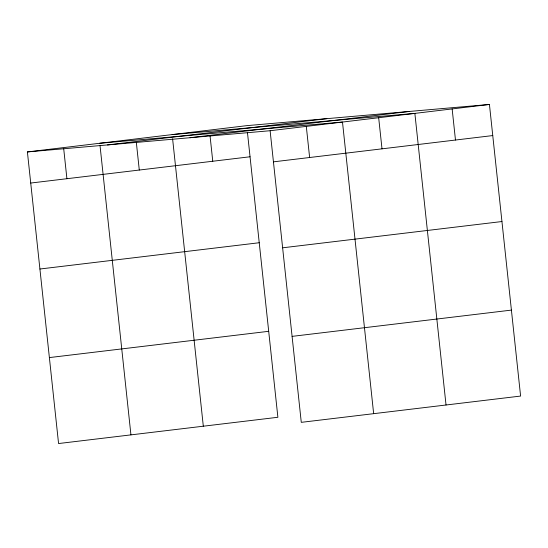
<?xml version="1.0" encoding="UTF-8"?>
<svg xmlns="http://www.w3.org/2000/svg" width="548" height="548" viewBox="0 0 548 548"><rect width="100%" height="100%" fill="white"/><g stroke="black" fill="none" stroke-linecap="round" stroke-linejoin="round"><path stroke-width="0.82" d="M27.4 151.933L246.723 125.656L489.433 104.456L520.6 396.067L301.277 422.344L270.116 130.725L27.4 151.933L58.568 443.544L277.884 417.275L247.443 132.383M107.497 144.932L326.82 118.663M190.019 137.726L409.342 111.45M270.116 130.725L489.433 104.456M30.722 183.046L250.046 156.776M273.438 161.845L492.762 135.568M39.915 269.013L259.231 242.737M282.624 247.806L501.947 221.536M49.375 357.584L268.698 331.307M292.091 336.376L511.414 310.106M172.154 134.589L414.863 113.388L446.031 404.999M99.777 143.261L342.486 122.06L373.654 413.672M452.148 108.922L455.477 140.035M378.675 117.724L382.004 148.837M306.305 126.396L309.627 157.509M210.069 136.014L212.761 161.242M172.599 138.795L203.315 426.207M136.322 142.288L139.288 170.044M100.044 145.782L130.938 434.872M63.678 148.44L66.911 178.71"/></g></svg>
